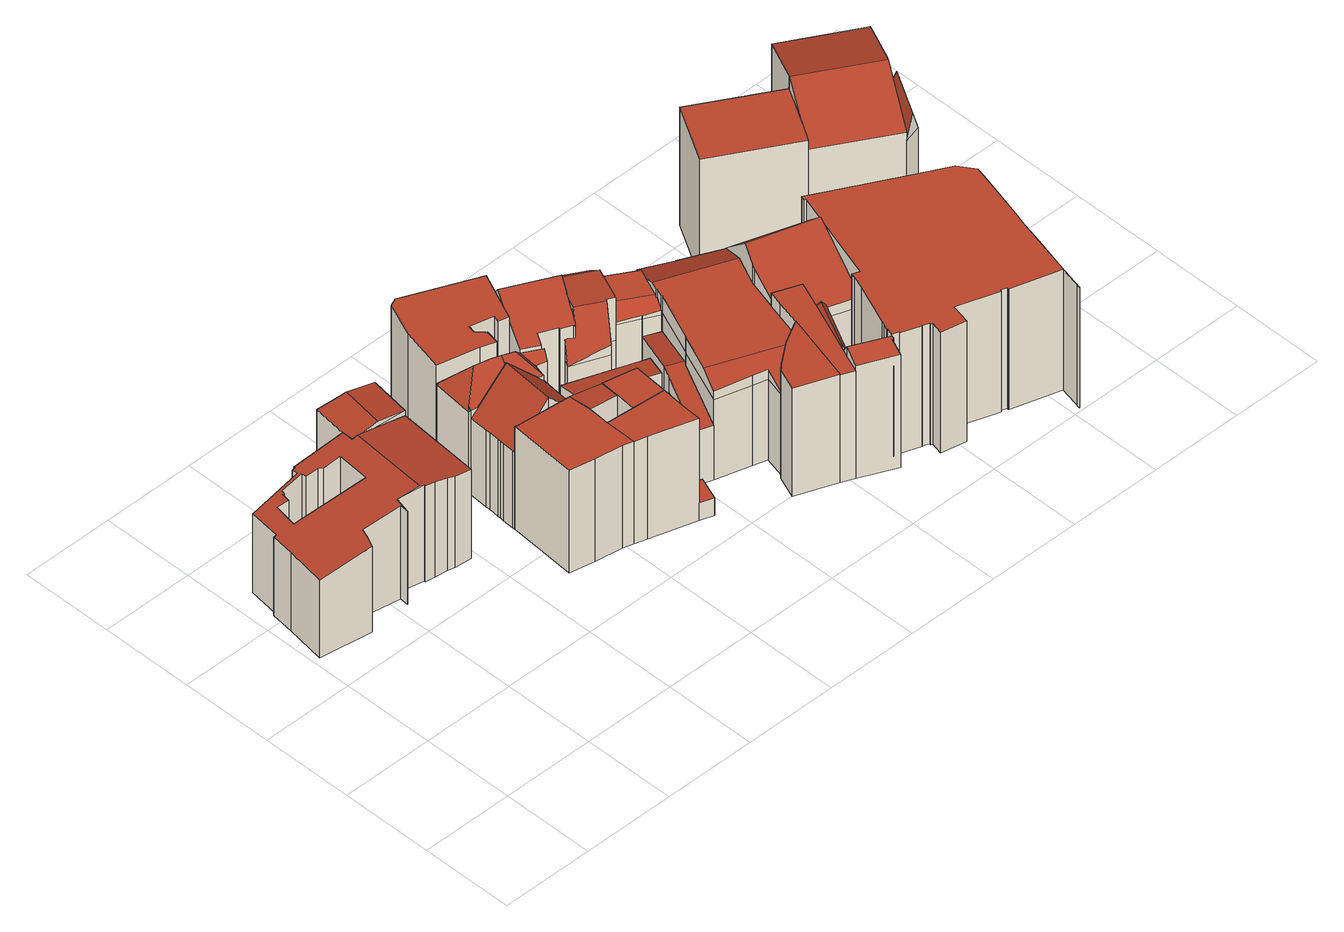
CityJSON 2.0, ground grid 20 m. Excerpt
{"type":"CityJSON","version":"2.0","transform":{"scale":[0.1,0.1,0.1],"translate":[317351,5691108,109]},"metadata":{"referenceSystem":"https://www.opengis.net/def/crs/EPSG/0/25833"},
"CityObjects":{
"building1":{"type":"Building","attributes":{"Dachtyp_tdc":"tdcFreeFormRoof","Gemeindeschluessel":14713000,"Dachneigung":10.03,"QualitaetDacherkennung":20,"Geometrietyp2DReferenz":"3000","function":"31001_9998","roofType":"5000","measuredHeight":23.27},"geometry":[{"type":"MultiSurface","lod":"2","boundaries":[[[0,1,2,3]],[[1,4,5,2]],[[4,6,7,5]],[[6,8,9,7]],[[8,10,11,9]],[[10,12,13,11]],[[12,14,15,13]],[[14,16,17,15]],[[16,18,19,17]],[[18,20,21,19]],[[20,22,23,21]],[[22,24,25,23]],[[24,26,27,25]],[[26,28,29,27]],[[28,30,31,29]],[[30,32,33,31]],[[32,34,35,33]],[[34,36,37,35]],[[36,38,39,37]],[[38,40,41,39]],[[40,42,43,41]],[[44,45,46,47]],[[45,48,49,46]],[[48,50,51,49]],[[50,52,53,51]],[[52,54,55,53]],[[54,56,57,55]],[[56,58,59,57]],[[58,60,61,59]],[[60,62,63,61]],[[62,64,65,63]],[[64,66,67,65]],[[66,44,47,67]],[[42,68,69,43]],[[68,70,71,69]],[[70,0,3,71]],[[72,73,18,16,14,12,10,8,6]],[[68,42,40,38,36,34,32,30,28,26,24,22,20,73,72,4,1,0,70],[44,66,64,62,60,58,56,54,52,50,48,45]],[[6,4,72]],[[20,18,73]],[[3,2,5,7,9,11,13,15,17,19,21,23,25,27,29,31,33,35,37,39,41,43,69,71],[47,46,49,51,53,55,57,59,61,63,65,67]]],"semantics":{"surfaces":[{"type":"WallSurface"},{"type":"RoofSurface"},{"type":"GroundSurface"}],"values":[0,0,0,0,0,0,0,0,0,0,0,0,0,0,0,0,0,0,0,0,0,0,0,0,0,0,0,0,0,0,0,0,0,0,0,0,1,1,0,0,2]}}]},
"building2":{"type":"Building","attributes":{"Gemeindeschluessel":14713000,"Dachtyp_tdc":"tdcFreeFormRoof","Dachneigung":10.62,"QualitaetDacherkennung":71,"Geometrietyp2DReferenz":"3000","function":"31001_9998","roofType":"5000","measuredHeight":23.79},"geometry":[{"type":"MultiSurface","lod":"2","boundaries":[[[74,75,76,77]],[[75,78,79,76]],[[78,80,81,79]],[[80,82,83,81]],[[82,84,85,83]],[[84,86,87,85]],[[86,88,89,87]],[[88,74,77,89]],[[90,91,84,82,80,78,75]],[[91,90,74,88,86]],[[75,74,90]],[[86,84,91]],[[76,79,81,83,85,87,89,77]]],"semantics":{"surfaces":[{"type":"WallSurface"},{"type":"RoofSurface"},{"type":"GroundSurface"}],"values":[0,0,0,0,0,0,0,0,1,1,0,0,2]}}]},
"building3":{"type":"Building","attributes":{"Gemeindeschluessel":14713000,"Geometrietyp2DReferenz":"3000","function":"31001_9998","roofType":"9999"},"children":["building3-1","building3-2","building3-3","building3-4","building3-5"]},
"building3-1":{"type":"BuildingPart","attributes":{"Dachtyp_tdc":"tdcPolyFlatRoof","Dachneigung":0,"QualitaetDacherkennung":73,"Geometrietyp2DReferenz":"3000","roofType":"1000","measuredHeight":24.49},"parents":["building3"],"geometry":[{"type":"MultiSurface","lod":"2","boundaries":[[[92,93,94,95,96]],[[93,97,98,94]],[[97,99,100,98]],[[99,101,102,100]],[[103,104,105,106,107]],[[103,101,99,97,93,92,104]],[[106,95,94,98,100,102,107]],[[96,105,104,92]],[[96,95,106,105]],[[107,102,101,103]]],"semantics":{"surfaces":[{"type":"WallSurface"},{"type":"RoofSurface"},{"type":"GroundSurface"},{"type":"ClosureSurface"}],"values":[0,0,0,0,0,1,2,0,3,3]}}]},
"building3-2":{"type":"BuildingPart","attributes":{"Dachtyp_tdc":"tdcPolyFlatRoof","Dachneigung":0,"QualitaetDacherkennung":53,"Geometrietyp2DReferenz":"3000","roofType":"1000","measuredHeight":4.28},"parents":["building3"],"geometry":[{"type":"MultiSurface","lod":"2","boundaries":[[[108,109,110,111]],[[109,112,113,110]],[[112,114,115,113]],[[114,112,109,108]],[[111,110,113,115]],[[111,115,114,108]]],"semantics":{"surfaces":[{"type":"WallSurface"},{"type":"RoofSurface"},{"type":"GroundSurface"},{"type":"ClosureSurface"}],"values":[0,0,0,1,2,3]}}]},
"building3-3":{"type":"BuildingPart","attributes":{"Dachtyp_tdc":"tdcPolyFlatRoof","Dachneigung":2.77,"QualitaetDacherkennung":39,"Geometrietyp2DReferenz":"3000","roofType":"2100","measuredHeight":24.76},"parents":["building3"],"geometry":[{"type":"MultiSurface","lod":"2","boundaries":[[[105,116,117,118,106]],[[105,96,119,116]],[[118,120,95,106]],[[119,96,95,120,121]],[[106,95,96,105]],[[121,117,116,119]],[[121,120,118,117]]],"semantics":{"surfaces":[{"type":"WallSurface"},{"type":"RoofSurface"},{"type":"GroundSurface"},{"type":"ClosureSurface"}],"values":[0,1,2,0,3,0,3]}}]},
"building3-4":{"type":"BuildingPart","attributes":{"Dachtyp_tdc":"tdcPolyFlatRoof","Dachneigung":0,"QualitaetDacherkennung":56,"Geometrietyp2DReferenz":"3000","roofType":"1000","measuredHeight":24.62},"parents":["building3"],"geometry":[{"type":"MultiSurface","lod":"2","boundaries":[[[122,123,124,125]],[[123,126,127,124]],[[126,128,129,127]],[[128,121,120,129]],[[117,130,131,132,118]],[[133,134,135,136,137]],[[134,138,139,135]],[[138,140,141,139]],[[140,142,143,141]],[[142,122,125,143]],[[142,140,138,134,133,130,117,121,128,126,123,122]],[[125,124,127,129,120,118,132,136,135,139,141,143]],[[118,120,121,117]],[[137,131,130,133]],[[137,136,132,131]]],"semantics":{"surfaces":[{"type":"WallSurface"},{"type":"RoofSurface"},{"type":"GroundSurface"},{"type":"ClosureSurface"}],"values":[0,0,0,0,0,0,0,0,0,0,1,2,3,0,3]}}]},
"building3-5":{"type":"BuildingPart","attributes":{"Dachtyp_tdc":"tdcPolyFlatRoof","Dachneigung":0,"QualitaetDacherkennung":60,"Geometrietyp2DReferenz":"3000","roofType":"1000","measuredHeight":24.51},"parents":["building3"],"geometry":[{"type":"MultiSurface","lod":"2","boundaries":[[[131,103,107,132]],[[144,108,111,102,101]],[[145,146,147,115,114]],[[146,137,136,147]],[[137,146,145,144,101,103,131]],[[132,107,102,111,115,147,136]],[[101,102,107,103]],[[114,108,144,145]],[[114,115,111,108]],[[132,136,137,131]]],"semantics":{"surfaces":[{"type":"WallSurface"},{"type":"RoofSurface"},{"type":"GroundSurface"},{"type":"ClosureSurface"}],"values":[0,0,0,0,1,2,3,0,3,3]}}]},
"building4":{"type":"Building","attributes":{"Dachtyp_tdc":"tdcFreeFormRoof","Gemeindeschluessel":14713000,"Dachneigung":50.79,"QualitaetDacherkennung":11,"Geometrietyp2DReferenz":"3000","function":"31001_9998","roofType":"5000","measuredHeight":25.66},"geometry":[{"type":"MultiSurface","lod":"2","boundaries":[[[148,149,150,151]],[[149,152,153,150]],[[152,154,155,153]],[[154,156,157,155]],[[156,158,159,157]],[[158,160,161,159]],[[160,162,163,161]],[[162,164,165,163]],[[164,166,167,165]],[[166,168,169,167]],[[168,170,171,169]],[[170,172,173,171]],[[172,174,175,173]],[[174,148,151,175]],[[176,177,178,174,172]],[[179,180,176,172,170]],[[179,170,168]],[[180,179,168,166]],[[181,177,176,180,166,164]],[[164,182,181]],[[164,183,182]],[[162,183,164]],[[183,162,160]],[[184,185,183,160,158]],[[184,158,156]],[[186,185,184,156,154]],[[186,154,152]],[[182,183,185,186,152,149]],[[178,177,181,182,149,148]],[[178,148,174]],[[151,150,153,155,157,159,161,163,165,167,169,171,173,175]]],"semantics":{"surfaces":[{"type":"WallSurface"},{"type":"RoofSurface"},{"type":"GroundSurface"}],"values":[0,0,0,0,0,0,0,0,0,0,0,0,0,0,1,1,0,1,1,1,1,1,1,1,1,1,1,1,1,1,2]}}]},
"building5":{"type":"Building","attributes":{"Gemeindeschluessel":14713000,"Geometrietyp2DReferenz":"3000","function":"31001_9998","roofType":"9999"},"children":["building5-1","building5-2","building5-3"]},
"building5-1":{"type":"BuildingPart","attributes":{"Dachtyp_tdc":"tdcGableRoof","Dachneigung":50.23,"QualitaetDacherkennung":62,"Geometrietyp2DReferenz":"3000","roofType":"3100","measuredHeight":27.48},"parents":["building5"],"geometry":[{"type":"MultiSurface","lod":"2","boundaries":[[[187,188,189,190]],[[188,191,192,189]],[[191,193,194,192]],[[193,195,196,194]],[[195,197,198,196]],[[197,199,200,198]],[[199,201,202,200]],[[201,203,204,202]],[[203,205,206,204]],[[205,207,208,206]],[[207,209,210,208]],[[209,211,212,210]],[[211,213,214,212]],[[213,215,216,214]],[[215,217,218,216]],[[217,219,220,221,218]],[[213,211,209,207,205,203,201,199,197,195,193,191]],[[191,188,187,222,219,217,215,213]],[[221,223,190,189,192,194,196,198,200,202,204,206,208,210,212,214,216,218]],[[224,220,219,222]],[[223,221,220,224]],[[190,223,224,222,187]]],"semantics":{"surfaces":[{"type":"WallSurface"},{"type":"RoofSurface"},{"type":"GroundSurface"},{"type":"ClosureSurface"}],"values":[0,0,0,0,0,0,0,0,0,0,0,0,0,0,0,0,1,1,2,0,3,3]}}]},
"building5-2":{"type":"BuildingPart","attributes":{"Dachtyp_tdc":"tdcPolyFlatRoof","Dachneigung":0,"QualitaetDacherkennung":1,"Geometrietyp2DReferenz":"3000","roofType":"1000","measuredHeight":15.88},"parents":["building5"],"geometry":[{"type":"MultiSurface","lod":"2","boundaries":[[[220,225,226,221]],[[225,227,228,226]],[[227,229,230,228]],[[224,229,227,225,220]],[[221,226,228,230,223]],[[223,230,229,224]],[[221,223,224,220]]],"semantics":{"surfaces":[{"type":"WallSurface"},{"type":"RoofSurface"},{"type":"GroundSurface"},{"type":"ClosureSurface"}],"values":[0,0,0,1,2,3,3]}}]},
"building5-3":{"type":"BuildingPart","attributes":{"Dachtyp_tdc":"tdcPolyFlatRoof","Dachneigung":6.92,"QualitaetDacherkennung":68,"Geometrietyp2DReferenz":"3000","roofType":"2100","measuredHeight":21.89},"parents":["building5"],"geometry":[{"type":"MultiSurface","lod":"2","boundaries":[[[231,232,233,234]],[[232,235,236,233]],[[235,237,238,236]],[[237,239,187,190,238]],[[240,241,242,230,229]],[[241,231,234,242]],[[241,240,243,239,237,235,232,231]],[[234,233,236,238,190,223,230,242]],[[243,222,187,239]],[[190,187,222,224,223]],[[229,224,222,243,240]],[[229,230,223,224]]],"semantics":{"surfaces":[{"type":"WallSurface"},{"type":"RoofSurface"},{"type":"GroundSurface"},{"type":"ClosureSurface"}],"values":[0,0,0,0,0,0,1,2,0,3,0,3]}}]},
"building6":{"type":"Building","attributes":{"Dachtyp_tdc":"tdcPolyFlatRoof","Gemeindeschluessel":14713000,"Dachneigung":0,"QualitaetDacherkennung":40,"Geometrietyp2DReferenz":"3000","function":"31001_9998","roofType":"1000","measuredHeight":24.86},"geometry":[{"type":"MultiSurface","lod":"2","boundaries":[[[244,245,246,247]],[[245,248,249,246]],[[248,250,251,249]],[[250,252,253,251]],[[252,254,255,253]],[[254,256,257,255]],[[256,258,259,257]],[[258,260,261,259]],[[260,262,263,261]],[[262,264,265,263]],[[264,266,267,265]],[[266,268,269,267]],[[268,270,271,269]],[[270,244,247,271]],[[270,268,266,264,262,260,258,256,254,252,250,248,245,244]],[[247,246,249,251,253,255,257,259,261,263,265,267,269,271]]],"semantics":{"surfaces":[{"type":"WallSurface"},{"type":"RoofSurface"},{"type":"GroundSurface"}],"values":[0,0,0,0,0,0,0,0,0,0,0,0,0,0,1,2]}}]},
"building7":{"type":"Building","attributes":{"Dachtyp_tdc":"tdcFreeFormRoof","Gemeindeschluessel":14713000,"Dachneigung":22.55,"QualitaetDacherkennung":23,"Geometrietyp2DReferenz":"3000","function":"31001_9998","roofType":"5000","measuredHeight":26.52},"geometry":[{"type":"MultiSurface","lod":"2","boundaries":[[[272,273,274,275]],[[273,276,277,274]],[[276,278,279,277]],[[278,280,281,279]],[[280,282,283,281]],[[282,284,285,283]],[[284,286,287,285]],[[286,288,289,287]],[[288,290,291,289]],[[290,292,293,291]],[[292,294,295,293]],[[294,296,297,295]],[[296,298,299,297]],[[298,272,275,299]],[[272,298,296,294,300,301]],[[286,284,282,280,278,276,273,301,300,292,290,288]],[[294,292,300]],[[273,272,301]],[[275,274,277,279,281,283,285,287,289,291,293,295,297,299]]],"semantics":{"surfaces":[{"type":"WallSurface"},{"type":"RoofSurface"},{"type":"GroundSurface"}],"values":[0,0,0,0,0,0,0,0,0,0,0,0,0,0,1,1,0,0,2]}}]},
"building8":{"type":"Building","attributes":{"Dachtyp_tdc":"tdcFreeFormRoof","Gemeindeschluessel":14713000,"Dachneigung":69.62,"QualitaetDacherkennung":31,"Geometrietyp2DReferenz":"3000","function":"31001_9998","roofType":"5000","measuredHeight":25.46},"geometry":[{"type":"MultiSurface","lod":"2","boundaries":[[[302,303,304,305]],[[303,306,307,304]],[[306,308,309,307]],[[308,310,311,309]],[[310,312,313,311]],[[312,314,277,313]],[[314,315,274,277]],[[315,316,317,274]],[[316,318,319,317]],[[318,320,321,319]],[[320,322,275,321]],[[322,323,299,275]],[[323,324,325,299]],[[324,302,305,325]],[[326,327,328,329,330]],[[331,332,333,334,335,310,336]],[[337,338,326,330,339,332,331]],[[316,332,339,318]],[[318,339,330,320]],[[303,338,337,306]],[[306,337,331,336,308]],[[302,326,338,303]],[[308,336,310]],[[310,335,312]],[[312,335,334,314]],[[315,333,332,316]],[[314,334,333,315]],[[320,330,329,322]],[[322,329,328,323]],[[323,328,327,324]],[[324,327,326,302]],[[305,304,307,309,311,313,277,274,317,319,321,275,299,325]]],"semantics":{"surfaces":[{"type":"WallSurface"},{"type":"RoofSurface"},{"type":"GroundSurface"}],"values":[0,0,0,0,0,0,0,0,0,0,0,0,0,0,1,1,1,0,0,0,0,0,0,0,0,0,0,0,0,0,0,2]}}]},
"building9":{"type":"Building","attributes":{"Gemeindeschluessel":14713000,"Geometrietyp2DReferenz":"3000","function":"31001_9998","roofType":"9999"},"children":["building9-1","building9-2","building9-3"]},
"building9-1":{"type":"BuildingPart","attributes":{"Dachtyp_tdc":"tdcPolyFlatRoof","Dachneigung":0,"QualitaetDacherkennung":37,"Geometrietyp2DReferenz":"3000","roofType":"1000","measuredHeight":12.28},"parents":["building9"],"geometry":[{"type":"MultiSurface","lod":"2","boundaries":[[[340,341,342,343]],[[341,344,345,342]],[[344,346,347,345]],[[348,340,343,349]],[[348,346,344,341,340]],[[343,342,345,347,349]],[[349,347,346,348]]],"semantics":{"surfaces":[{"type":"WallSurface"},{"type":"RoofSurface"},{"type":"GroundSurface"},{"type":"ClosureSurface"}],"values":[0,0,0,0,1,2,3]}}]},
"building9-2":{"type":"BuildingPart","attributes":{"Dachtyp_tdc":"tdcCutGableRoof","Dachneigung":1.81,"QualitaetDacherkennung":51,"Geometrietyp2DReferenz":"3000","roofType":"9999","measuredHeight":21.89},"parents":["building9"],"geometry":[{"type":"MultiSurface","lod":"2","boundaries":[[[350,351,352,353,354]],[[351,355,304,352]],[[355,356,325,304]],[[356,357,358,325]],[[357,359,360,358]],[[359,361,362,360]],[[361,363,364,365,362]],[[366,367,368,369,370,371,372,373]],[[356,374,375,376]],[[369,375,374,370]],[[356,376,357]],[[357,376,375,369,368,359]],[[350,373,372,351]],[[363,366,373,350]],[[351,372,371,355]],[[355,371,370,374,356]],[[359,368,367,361]],[[361,367,366,363]],[[353,352,304,325,358,360,362,365]],[[354,364,363,350]],[[354,353,365,364]]],"semantics":{"surfaces":[{"type":"WallSurface"},{"type":"RoofSurface"},{"type":"GroundSurface"},{"type":"ClosureSurface"}],"values":[0,0,0,0,0,0,0,1,1,1,0,0,0,0,0,0,0,0,2,0,3]}}]},
"building9-3":{"type":"BuildingPart","attributes":{"Dachtyp_tdc":"tdcGableRoof","Dachneigung":14.23,"QualitaetDacherkennung":12,"Geometrietyp2DReferenz":"3000","roofType":"3100","measuredHeight":16.63},"parents":["building9"],"geometry":[{"type":"MultiSurface","lod":"2","boundaries":[[[377,378,379,380]],[[378,381,382,379]],[[381,383,384,382]],[[383,385,386,384]],[[385,387,348,349,386]],[[388,347,346]],[[388,389,390,347]],[[389,354,353,390]],[[364,377,380,365]],[[389,388,387,385,383,381,378]],[[378,377,364,354,389]],[[380,379,382,384,386,349,347,390,353,365]],[[346,348,387,388]],[[346,347,349,348]],[[365,353,354,364]]],"semantics":{"surfaces":[{"type":"WallSurface"},{"type":"RoofSurface"},{"type":"GroundSurface"},{"type":"ClosureSurface"}],"values":[0,0,0,0,0,0,0,0,0,1,1,2,0,3,3]}}]},
"building10":{"type":"Building","attributes":{"Gemeindeschluessel":14713000,"Geometrietyp2DReferenz":"3000","function":"31001_9998","roofType":"9999"},"children":["building10-1","building10-2","building10-3","building10-4"]},
"building10-1":{"type":"BuildingPart","attributes":{"Dachtyp_tdc":"tdcPolyFlatRoof","Dachneigung":0,"QualitaetDacherkennung":69,"Geometrietyp2DReferenz":"3000","roofType":"1000","measuredHeight":25.82},"parents":["building10"],"geometry":[{"type":"MultiSurface","lod":"2","boundaries":[[[391,392,393,394]],[[392,395,393]],[[396,397,398,399]],[[400,401,402,403]],[[401,404,405,402]],[[404,391,394,405]],[[404,401,400,397,396,406,407,408,392,391]],[[394,393,409,410,399,398,403,402,405]],[[411,395,392,408]],[[411,412,409,393,395]],[[407,412,411,408]],[[399,410,406,396]],[[410,409,412,407,406]],[[403,398,397,400]]],"semantics":{"surfaces":[{"type":"WallSurface"},{"type":"RoofSurface"},{"type":"GroundSurface"},{"type":"ClosureSurface"}],"values":[0,0,0,0,0,0,1,2,0,3,0,3,3,3]}}]},
"building10-2":{"type":"BuildingPart","attributes":{"Dachtyp_tdc":"tdcGableRoof","Dachneigung":54.97,"QualitaetDacherkennung":10,"Geometrietyp2DReferenz":"3000","roofType":"3100","measuredHeight":28.43},"parents":["building10"],"geometry":[{"type":"MultiSurface","lod":"2","boundaries":[[[413,414,415,416]],[[414,417,418,415]],[[417,419,420,418]],[[419,421,422,420]],[[421,423,424,422]],[[423,425,426,424]],[[425,427,428,426]],[[427,429,430,428]],[[429,431,432,430]],[[431,433,434,432]],[[433,435,436,434]],[[435,437,396,399,436]],[[438,413,416,439]],[[440,437,435,433,431,429,427,425]],[[425,423,421,419,417,414,413,438,412,407,440]],[[416,415,418,420,422,424,426,428,430,432,434,436,399,410,409,439]],[[406,396,437,440]],[[410,399,396,406]],[[407,406,440]],[[410,406,407,412,409]],[[439,409,412,438]]],"semantics":{"surfaces":[{"type":"WallSurface"},{"type":"RoofSurface"},{"type":"GroundSurface"},{"type":"ClosureSurface"}],"values":[0,0,0,0,0,0,0,0,0,0,0,0,0,1,1,2,0,3,0,3,3]}}]},
"building10-3":{"type":"BuildingPart","attributes":{"Dachtyp_tdc":"tdcFreeFormRoof","Dachneigung":61.15,"QualitaetDacherkennung":15,"Geometrietyp2DReferenz":"3000","roofType":"5000","measuredHeight":25.74},"parents":["building10"],"geometry":[{"type":"MultiSurface","lod":"2","boundaries":[[[441,442,438,439,443]],[[444,445,442,441]],[[444,441,395]],[[445,444,395,411]],[[445,411,442]],[[409,393,443,439]],[[393,409,412,411,395]],[[443,393,395,441]],[[412,438,442,411]],[[412,409,439,438]]],"semantics":{"surfaces":[{"type":"WallSurface"},{"type":"RoofSurface"},{"type":"GroundSurface"},{"type":"ClosureSurface"}],"values":[0,1,1,1,0,2,3,0,0,3]}}]},
"building10-4":{"type":"BuildingPart","attributes":{"Dachtyp_tdc":"tdcPolyFlatRoof","Dachneigung":0,"QualitaetDacherkennung":51,"Geometrietyp2DReferenz":"3000","roofType":"1000","measuredHeight":25.99},"parents":["building10"],"geometry":[{"type":"MultiSurface","lod":"2","boundaries":[[[446,447,448,449]],[[447,450,451,448]],[[450,452,400,403,451]],[[453,454,455,398,397]],[[454,446,449,455]],[[454,453,452,450,447,446]],[[449,448,451,403,398,455]],[[397,400,452,453]],[[397,398,403,400]]],"semantics":{"surfaces":[{"type":"WallSurface"},{"type":"RoofSurface"},{"type":"GroundSurface"},{"type":"ClosureSurface"}],"values":[0,0,0,0,0,1,2,0,3]}}]},
"building11":{"type":"Building","attributes":{"Dachtyp_tdc":"tdcFreeFormRoof","Gemeindeschluessel":14713000,"Dachneigung":1.09,"QualitaetDacherkennung":17,"Geometrietyp2DReferenz":"3000","function":"31001_9998","roofType":"5000","measuredHeight":23.5},"geometry":[{"type":"MultiSurface","lod":"2","boundaries":[[[456,457,458,459]],[[457,460,461,458]],[[460,462,463,461]],[[462,464,465,463]],[[464,466,467,465]],[[466,468,469,467]],[[468,470,471,469]],[[470,472,473,471]],[[472,474,475,473]],[[474,476,477,475]],[[476,478,479,477]],[[478,480,481,479]],[[480,482,386,481]],[[482,483,384,386]],[[483,484,382,384]],[[484,485,380,382]],[[485,486,365,380]],[[486,487,362,365]],[[487,488,360,362]],[[488,489,358,360]],[[489,490,491,358]],[[490,492,493,491]],[[492,494,495,493]],[[494,456,459,495]],[[496,497,498,499,500,501,490,502,503,504]],[[505,506,507,508,509,510,511]],[[512,513,514,515,505,511,516,517,518,519,520,504,503,521,522]],[[487,522,521,488]],[[486,512,522,487]],[[488,521,503,502,489]],[[464,520,519,466]],[[462,496,504,520,464]],[[466,519,518,468]],[[468,518,517,470]],[[470,517,516,472]],[[472,516,511,510,474]],[[483,515,514,484]],[[482,506,505,515,483]],[[484,514,513,485]],[[485,513,512,486]],[[474,510,509,476]],[[476,509,508,478]],[[478,508,507,480]],[[480,507,506,482]],[[489,502,490]],[[490,501,492]],[[492,501,500,494]],[[494,500,499,456]],[[456,499,498,457]],[[457,498,497,460]],[[460,497,496,462]],[[459,458,461,463,465,467,469,471,473,475,477,479,481,386,384,382,380,365,362,360,358,491,493,495]]],"semantics":{"surfaces":[{"type":"WallSurface"},{"type":"RoofSurface"},{"type":"GroundSurface"}],"values":[0,0,0,0,0,0,0,0,0,0,0,0,0,0,0,0,0,0,0,0,0,0,0,0,1,1,1,0,0,0,0,0,0,0,0,0,0,0,0,0,0,0,0,0,0,0,0,0,0,0,0,2]}}]},
"building12":{"type":"Building","attributes":{"Gemeindeschluessel":14713000,"Dachtyp_tdc":"tdcFreeFormRoof","Dachneigung":23.59,"QualitaetDacherkennung":16,"Geometrietyp2DReferenz":"3000","function":"31001_9998","roofType":"5000","measuredHeight":29.43},"geometry":[{"type":"MultiSurface","lod":"2","boundaries":[[[523,524,525,526]],[[524,527,528,525]],[[527,529,530,528]],[[529,531,532,530]],[[531,533,469,532]],[[533,534,467,469]],[[534,535,465,467]],[[535,536,463,465]],[[536,537,538,463]],[[537,539,540,538]],[[539,523,526,540]],[[541,542,543,544,545,546,547,548,549,550]],[[551,552,536,546,545]],[[537,552,551,539]],[[539,551,545,544,523]],[[536,552,537]],[[529,541,550,531]],[[531,550,549,533]],[[533,549,548,534]],[[534,548,547,535]],[[535,547,546,536]],[[523,544,543,524]],[[524,543,542,527]],[[527,542,541,529]],[[526,525,528,530,532,469,467,465,463,538,540]]],"semantics":{"surfaces":[{"type":"WallSurface"},{"type":"RoofSurface"},{"type":"GroundSurface"}],"values":[0,0,0,0,0,0,0,0,0,0,0,1,1,0,0,0,0,0,0,0,0,0,0,0,2]}}]},
"building13":{"type":"Building","attributes":{"Dachtyp_tdc":"tdcPolyFlatRoof","Gemeindeschluessel":14713000,"Dachneigung":0,"QualitaetDacherkennung":0,"Geometrietyp2DReferenz":"3000","BezugspunktDach":"2000","function":"31001_9998","measuredHeight":28.99},"geometry":[{"type":"MultiSurface","lod":"2","boundaries":[[[553,554,555,556,557,558,559,560,561,562,563,564,565,566,567,568,569,570,571,572,573,574,575,576,577,578,579,580,581,582,583,584,585,586,587,588,589,590]],[[582,581,591,592]],[[581,580,593,591]],[[580,579,594,593]],[[579,578,595,594]],[[578,577,596,595]],[[577,576,597,596]],[[576,575,598,597]],[[575,574,599,598]],[[574,573,600,599]],[[573,572,601,600]],[[572,571,602,601]],[[571,570,603,602]],[[570,569,604,603]],[[569,568,605,604]],[[568,567,606,605]],[[567,566,607,606]],[[566,565,608,607]],[[565,564,609,608]],[[564,563,610,609]],[[563,562,611,610]],[[562,561,612,611]],[[561,560,613,612]],[[560,559,614,613]],[[559,558,615,614]],[[558,557,616,615]],[[557,556,617,616]],[[556,555,618,617]],[[555,554,619,618]],[[554,553,620,619]],[[553,590,621,620]],[[589,588,622,623]],[[590,589,623,621]],[[588,587,624,622]],[[587,586,625,624]],[[586,585,626,625]],[[585,584,627,626]],[[584,583,628,627]],[[583,582,592,628]],[[621,623,622,624,625,626,627,628,592,591,593,594,595,596,597,598,599,600,601,602,603,604,605,606,607,608,609,610,611,612,613,614,615,616,617,618,619,620]]],"semantics":{"surfaces":[{"type":"RoofSurface"},{"type":"WallSurface"},{"type":"GroundSurface"}],"values":[0,1,1,1,1,1,1,1,1,1,1,1,1,1,1,1,1,1,1,1,1,1,1,1,1,1,1,1,1,1,1,1,1,1,1,1,1,1,1,2]}}]},
"building14":{"type":"Building","attributes":{"Gemeindeschluessel":14713000,"Geometrietyp2DReferenz":"3000","function":"31001_9998","roofType":"9999"},"children":["building14-1","building14-2","building14-3"]},
"building14-1":{"type":"BuildingPart","attributes":{"Dachtyp_tdc":"tdcPolyFlatRoof","Dachneigung":0,"QualitaetDacherkennung":49,"Geometrietyp2DReferenz":"3000","roofType":"1000","measuredHeight":28.22},"parents":["building14"],"geometry":[{"type":"MultiSurface","lod":"2","boundaries":[[[629,630,631,632,633]],[[630,634,635,631]],[[634,636,637,635]],[[636,634,630,629,638,639]],[[632,631,635,637,640]],[[633,638,629]],[[632,640,639,638,633]],[[640,637,636,639]]],"semantics":{"surfaces":[{"type":"WallSurface"},{"type":"RoofSurface"},{"type":"GroundSurface"},{"type":"ClosureSurface"}],"values":[0,0,0,1,2,0,3,3]}}]},
"building14-2":{"type":"BuildingPart","attributes":{"Dachtyp_tdc":"tdcFreeFormRoof","Dachneigung":74.88,"QualitaetDacherkennung":10,"Geometrietyp2DReferenz":"3000","roofType":"5000","measuredHeight":29.18},"parents":["building14"],"geometry":[{"type":"MultiSurface","lod":"2","boundaries":[[[641,642,643,644]],[[642,645,646,643]],[[647,645,642]],[[648,647,642,641]],[[648,641,649,650]],[[647,648,650,651,645]],[[652,653,644,643,646,654]],[[644,653,649,641]],[[653,652,650,649]],[[652,654,651,650]],[[654,646,645,651]]],"semantics":{"surfaces":[{"type":"WallSurface"},{"type":"RoofSurface"},{"type":"GroundSurface"},{"type":"ClosureSurface"}],"values":[0,0,0,1,1,1,2,0,3,3,3]}}]},
"building14-3":{"type":"BuildingPart","attributes":{"Dachtyp_tdc":"tdcGableRoof","Dachneigung":22.31,"QualitaetDacherkennung":13,"Geometrietyp2DReferenz":"3000","roofType":"3100","measuredHeight":31.63},"parents":["building14"],"geometry":[{"type":"MultiSurface","lod":"2","boundaries":[[[655,656,653,657]],[[656,658,650,652,653]],[[659,633,632,646,645]],[[660,661,662,637,636]],[[661,655,657,662]],[[663,638,633,659,664]],[[664,658,656,655,661,660,663]],[[657,653,652,654,646,632,640,637,662]],[[651,650,658,664]],[[654,652,650,651]],[[659,645,651,664]],[[654,651,645,646]],[[639,638,663]],[[640,632,633,638,639]],[[660,636,639,663]],[[640,639,636,637]]],"semantics":{"surfaces":[{"type":"WallSurface"},{"type":"RoofSurface"},{"type":"GroundSurface"},{"type":"ClosureSurface"}],"values":[0,0,0,0,0,1,1,2,0,3,0,3,0,3,0,3]}}]}
},
"vertices":[
[163,700,226],[272,688,246],[272,688,16],[163,700,16],[271,664,246],[271,664,16],[393,655,229],[393,655,16],[378,474,229],[378,474,16],[341,477,235],[341,477,16],[326,481,238],[326,481,16],[299,485,243],[299,485,16],[277,487,247],[277,487,16],[278,490,247],[278,490,16],[222,502,240],[222,502,16],[215,468,239],[215,468,16],[216,487,239],[216,487,16],[136,500,225],[136,500,16],[129,481,224],[129,481,16],[120,461,222],[120,461,16],[7,478,202],[7,478,16],[21,563,203],[21,563,16],[27,613,204],[27,613,16],[33,613,205],[33,613,16],[42,681,205],[42,681,16],[156,685,225],[156,685,16],[160,678,226],[111,677,218],[111,677,16],[160,678,16],[110,670,217],[110,670,16],[106,670,217],[106,670,16],[103,652,217],[103,652,16],[79,657,212],[79,657,16],[71,607,211],[71,607,16],[224,582,239],[224,582,16],[230,652,239],[230,652,16],[193,656,232],[193,656,16],[187,664,231],[187,664,16],[161,667,226],[161,667,16],[156,697,225],[156,697,16],[163,697,226],[163,697,16],[284,663,248],[270,492,248],
[393,655,241],[271,664,241],[271,664,15],[393,655,15],[272,688,241],[272,688,15],[274,689,241],[274,689,15],[285,766,241],[285,766,15],[336,754,251],[336,754,15],[407,745,240],[407,745,15],[406,742,241],[406,742,15],[330,660,253],[344,753,253],
[671,444,265],[704,437,265],[704,437,20],[671,444,20],[671,444,264],[742,429,265],[742,429,20],[742,427,265],[742,427,20],[736,354,265],[736,354,20],[664,360,265],[668,403,265],[668,403,264],[668,403,20],[664,360,20],
[731,304,62],[776,300,62],[776,300,20],[731,304,20],[757,250,62],[757,250,20],[728,259,62],[728,259,20],
[608,409,267],[608,409,266],[608,409,20],[605,458,267],[605,458,20],[605,458,266],
[483,471,266],[484,471,266],[484,471,20],[483,471,20],[484,470,266],[484,470,20],[516,467,266],[516,467,20],[605,365,266],[605,365,265],[605,365,20],[604,297,266],[583,303,266],[583,303,20],[604,297,20],[604,297,265],[524,312,266],[524,312,20],[471,323,266],[471,323,20],[482,471,266],[482,471,20],
[731,304,265],[728,259,265],[631,289,265],[631,289,20],
[647,566,218],[586,577,218],[586,577,16],[647,566,16],[492,591,218],[492,591,16],[486,590,218],[486,590,16],[496,679,218],[496,679,16],[497,683,218],[497,683,16],[585,663,218],[585,663,16],[616,651,218],[616,651,16],[632,645,218],[632,645,16],[655,632,218],[655,632,16],[689,614,218],[689,614,16],[677,587,218],[677,587,16],[654,593,218],[654,593,16],[648,570,218],[648,570,16],[639,618,243],[619,609,265],[643,571,224],[683,601,236],[645,615,242],[616,610,265],[593,617,268],[573,622,270],[500,679,223],[535,629,272],[492,596,225],
[636,451,208],[605,458,241],[605,458,17],[636,451,17],[558,463,292],[558,463,17],[516,467,241],[516,467,17],[484,470,201],[484,470,17],[484,471,201],[484,471,17],[484,478,201],[484,478,17],[486,502,201],[486,502,17],[487,511,201],[487,511,17],[487,517,201],[487,517,17],[489,540,200],[489,540,17],[489,549,200],[489,549,17],[492,591,200],[492,591,17],[568,579,292],[568,579,17],[586,577,272],[586,577,17],[647,566,207],[647,566,17],[644,539,207],[644,539,176],[644,539,17],[642,519,207],[642,519,17],[642,519,176],
[647,526,176],[647,526,17],[757,496,176],[757,496,17],[785,466,176],[785,466,17],
[787,413,234],[749,428,234],[749,428,17],[787,413,17],[742,429,234],[742,429,17],[704,437,235],[704,437,17],[636,451,236],[785,466,228],[804,459,228],[804,459,17],[642,519,228],
[585,663,262],[497,683,262],[497,683,14],[585,663,14],[520,776,262],[520,776,14],[550,849,262],[550,849,14],[567,856,262],[567,856,14],[723,787,262],[723,787,14],[687,706,262],[687,706,14],[677,682,262],[677,682,14],[655,687,262],[655,687,14],[659,702,262],[659,702,14],[609,714,262],[609,714,14],[606,699,262],[606,699,14],[622,681,262],[622,681,14],[616,651,262],[616,651,14],
[832,729,210],[764,606,242],[764,606,13],[832,729,13],[760,601,239],[760,601,13],[758,604,240],[758,604,13],[736,614,240],[736,614,13],[735,617,241],[735,617,13],[699,634,240],[699,634,13],[689,614,231],[689,614,13],[655,632,231],[655,632,13],[677,682,254],[677,682,13],[687,706,265],[687,706,13],[723,787,205],[723,787,13],[749,774,205],[749,774,13],[834,732,205],[834,732,13],[700,735,278],[806,682,278],
[874,656,163],[842,583,163],[842,583,13],[874,656,13],[826,591,163],[826,591,13],[810,562,163],[810,562,13],[734,594,163],[734,594,13],[743,611,163],[743,611,13],[760,601,163],[764,606,163],[771,618,163],[771,618,13],[779,634,163],[779,634,13],[811,691,163],[811,691,13],[832,729,163],[834,732,163],[892,699,163],[892,699,13],[874,656,263],[892,699,222],[834,732,222],[832,729,225],[811,691,263],[824,588,267],[771,618,267],[764,606,230],[760,601,211],[743,611,214],[810,562,187],[826,591,267],[842,583,267],[779,634,266],
[763,342,135],[787,413,135],[787,413,13],[763,342,13],[804,459,135],[804,459,13],[835,444,135],[835,444,13],[789,334,135],[789,334,13],
[885,561,201],[885,562,201],[885,562,13],[885,561,13],[885,561,160],[842,583,201],[892,699,201],[959,651,201],[959,651,13],[923,564,201],[923,564,13],[924,563,201],[924,563,13],[917,545,201],[917,545,161],[917,545,13],[917,545,211],[924,563,226],[923,564,226],[925,568,229],[854,611,229],[842,583,206],[885,562,209],[885,561,209],[880,672,231],[950,629,231],[959,651,207],
[918,544,161],[879,448,179],[879,448,13],[918,544,13],[875,440,177],[875,440,13],[874,441,177],[874,441,13],[825,321,144],[825,321,13],[789,334,143],[835,444,173],[844,464,179],[844,464,13],
[1093,370,276],[1078,332,276],[1078,332,18],[1093,370,18],[1078,332,251],[1002,145,276],[975,156,276],[975,156,18],[1002,145,18],[1016,309,276],[1029,361,276],[1029,361,18],[1016,309,18],[1037,392,276],[1037,392,18],[1016,180,276],[1023,197,276],[1032,219,276],[1032,219,18],[1016,180,18],[1032,219,251],[1032,219,243],
[1104,182,246],[1102,176,255],[1102,176,18],[1104,182,18],[1096,163,276],[1096,163,18],[1097,162,275],[1097,162,18],[1092,146,299],[1092,146,18],[1092,147,299],[1092,147,18],[1091,144,302],[1091,144,18],[1090,142,301],[1090,142,18],[1090,139,300],[1090,139,18],[1089,138,300],[1089,138,18],[1086,139,300],[1086,139,18],[1078,110,288],[1078,110,18],[1002,145,288],[1046,212,244],[1046,212,18],[1016,180,302],
[1104,323,251],[1046,212,251],[1104,323,18],[1085,315,275],[1039,215,265],
[909,238,278],[919,247,278],[919,247,18],[909,238,18],[965,282,278],[965,282,18],[1016,309,278],[975,156,278],[889,190,278],[889,190,18],
[1026,617,205],[1026,619,205],[1026,619,13],[1026,617,13],[1106,576,205],[1106,576,13],[1107,575,205],[1107,575,13],[1054,456,205],[1054,456,13],[1052,448,205],[1052,448,13],[1037,392,205],[1037,392,13],[1029,361,205],[1029,361,13],[1016,309,205],[1016,309,13],[965,282,205],[965,282,13],[919,247,205],[919,247,13],[930,291,205],[930,291,13],[900,299,205],[900,299,13],[825,321,205],[874,441,205],[875,440,205],[918,544,205],[917,545,205],[924,563,205],[923,564,205],[959,651,205],[966,655,205],[966,655,13],[1025,619,205],[1025,619,13],[1024,618,205],[1024,618,13],[1107,575,216],[1106,576,216],[1026,619,211],[1026,617,212],[1024,618,211],[1025,619,211],[959,651,208],[929,580,248],[1082,518,248],[842,363,243],[825,321,225],[900,299,229],[930,291,230],[919,247,212],[965,282,232],[998,300,243],[917,545,247],[918,544,247],[875,440,245],[874,441,245],[1016,309,243],[1029,361,244],[1037,392,245],[1052,448,246],[1054,456,246],[923,564,247],[924,563,247],
[1167,301,218],[1152,307,218],[1152,307,13],[1167,301,13],[1104,323,218],[1104,323,13],[1078,332,218],[1078,332,13],[1093,370,218],[1093,370,13],[1037,392,218],[1052,448,218],[1054,456,218],[1107,575,218],[1227,502,218],[1227,502,13],[1230,500,218],[1230,500,13],[1078,332,242],[1104,323,242],[1152,307,242],[1167,301,241],[1213,446,308],[1070,491,308],[1054,456,291],[1052,448,287],[1037,392,262],[1093,370,260],[1230,500,251],[1227,502,250],
[1495,325,303],[1500,345,303],[1477,378,303],[1409,414,303],[1230,511,303],[1227,502,303],[1230,500,303],[1167,301,303],[1152,307,303],[1149,297,303],[1140,270,303],[1104,182,303],[1102,176,303],[1096,163,303],[1097,162,303],[1092,146,303],[1106,142,303],[1105,139,303],[1146,125,303],[1147,126,303],[1160,120,303],[1159,117,303],[1163,116,303],[1157,90,303],[1211,79,303],[1219,117,303],[1220,120,303],[1307,90,303],[1309,94,303],[1321,89,303],[1320,86,303],[1322,85,303],[1424,54,303],[1413,1,303],[1424,50,303],[1446,138,303],[1457,183,303],[1467,217,303],[1309,94,14],[1321,89,14],[1307,90,14],[1220,120,14],[1219,117,14],[1211,79,14],[1157,90,14],[1163,116,14],[1159,117,14],[1160,120,14],[1147,126,14],[1146,125,14],[1105,139,14],[1106,142,14],[1092,146,14],[1097,162,14],[1096,163,14],[1102,176,14],[1104,182,14],[1140,270,14],[1149,297,14],[1152,307,14],[1167,301,14],[1230,500,14],[1227,502,14],[1230,511,14],[1409,414,14],[1477,378,14],[1500,345,14],[1495,325,14],[1467,217,14],[1446,138,14],[1457,183,14],[1424,50,14],[1413,1,14],[1424,54,14],[1322,85,14],[1320,86,14],
[1350,616,289],[1180,716,289],[1180,716,6],[1350,616,6],[1350,616,268],[1250,836,289],[1250,836,6],[1420,736,289],[1420,736,6],[1376,659,289],[1417,731,289],[1417,731,6],
[1598,633,247],[1542,536,247],[1542,536,6],[1598,633,6],[1504,526,247],[1504,526,6],[1523,531,298],[1580,628,297],[1575,646,247],[1575,647,247],[1571,640,247],[1575,647,6],[1575,646,6],[1571,640,6],
[1637,752,285],[1575,646,320],[1637,752,6],[1575,647,320],[1504,526,268],[1420,736,321],[1483,843,284],[1483,843,6],[1417,731,323],[1571,640,323]
]}
